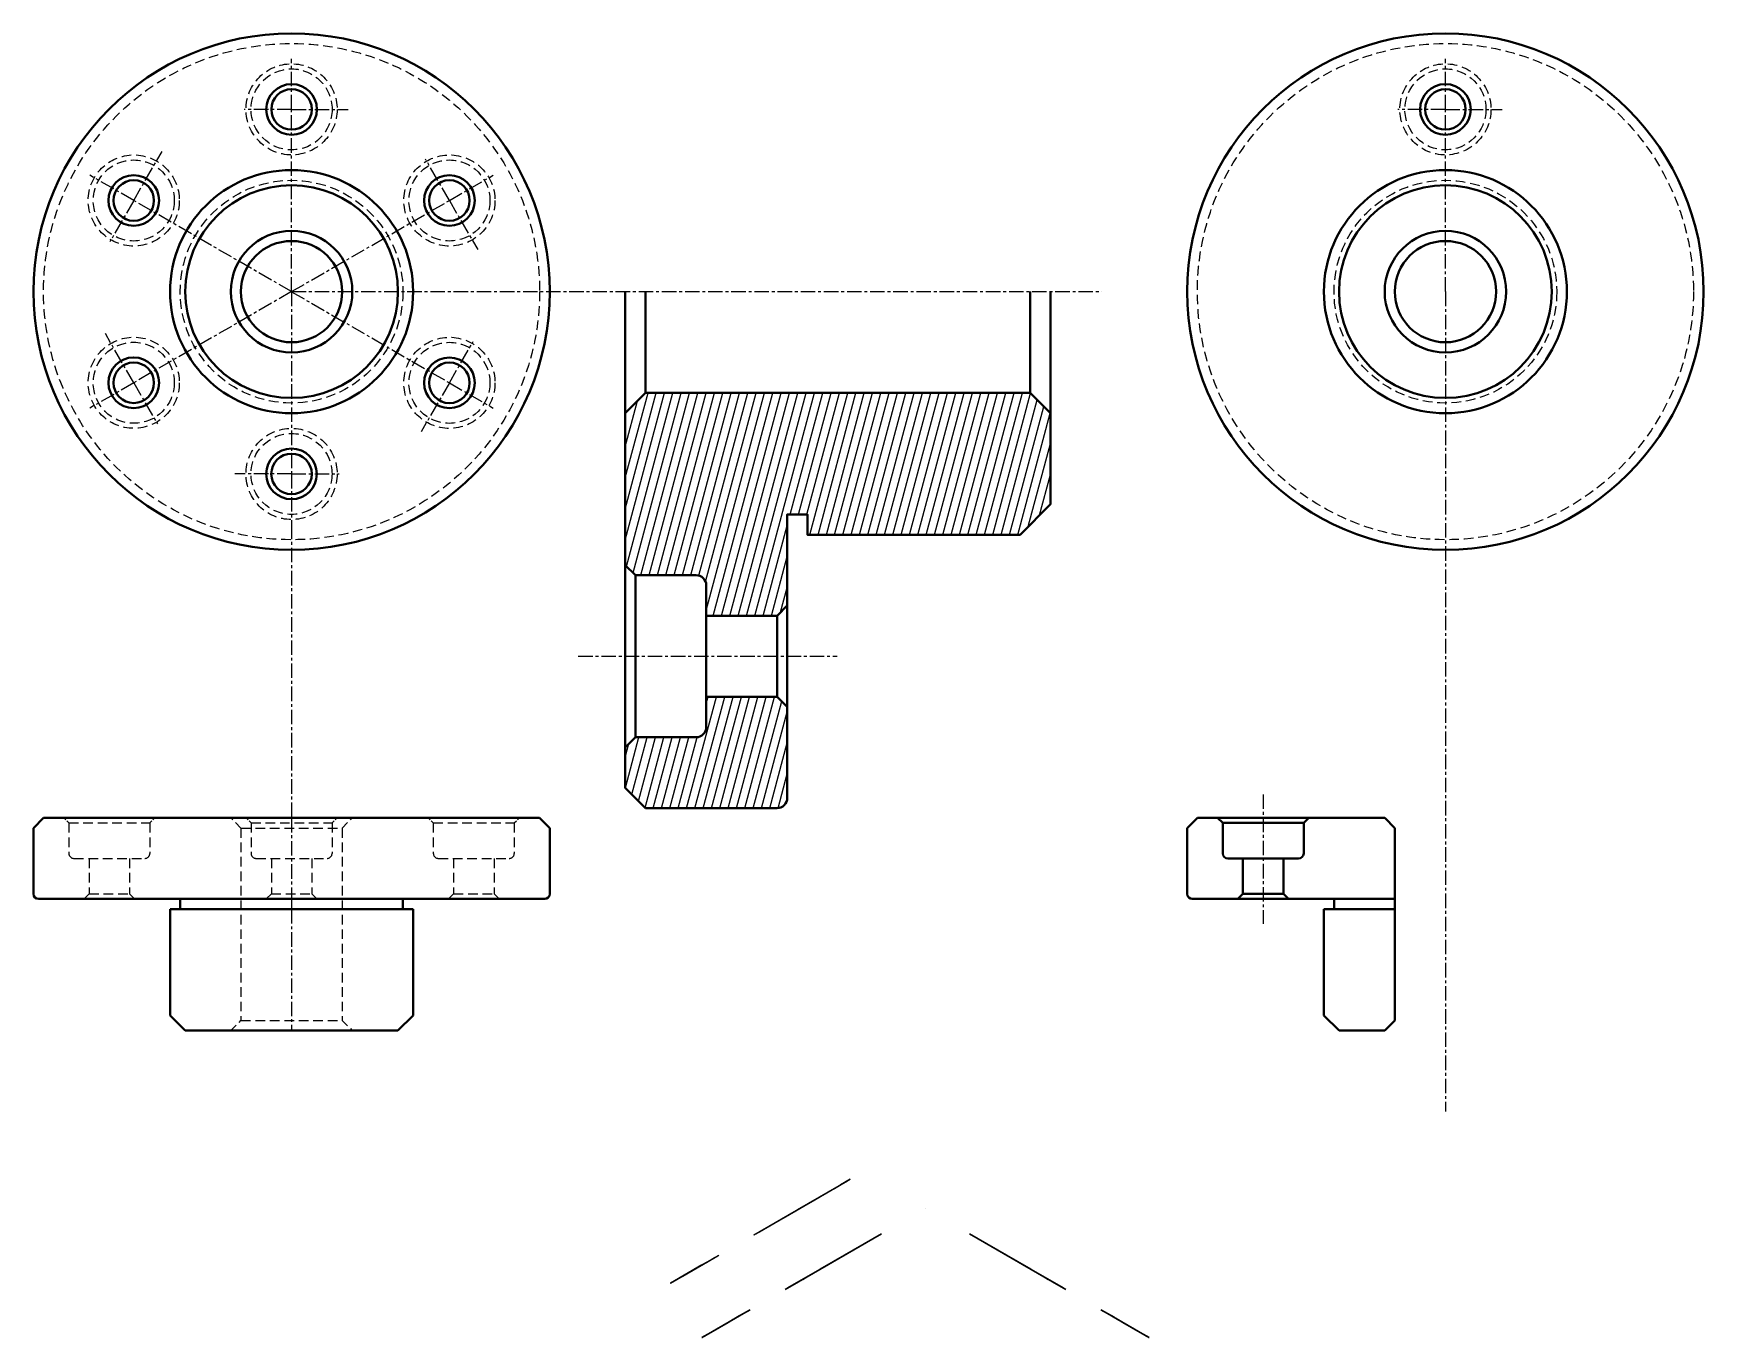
# Model space of a CAD drawing. Header units: millimetres. Extents: x 693 to 1023, y 462 to 720.
import ezdxf

# ---------------------------------------------------------------- set-up
doc = ezdxf.new("R2010")
doc.units = ezdxf.units.MM
doc.header["$LTSCALE"] = 0.3
doc.linetypes.add('CENTER', pattern=[50.8, 31.75, -6.35, 6.35, -6.35])
doc.linetypes.add('HIDDEN', pattern=[9.525, 6.35, -3.175])
for name, color, linetype in [('axis', 132, 'CENTER'), ('hatch', 242, 'Continuous'), ('hidden', 252, 'HIDDEN')]:
    doc.layers.add(name, color=color, linetype=linetype)
doc.layers.add('result', color=7, linetype='Continuous', lineweight=40)
doc.layers.add('section border', color=8, linetype='Continuous', lineweight=30)

# ---------------------------------------------------------------- blocks, each defined once
blk = doc.blocks.new('*U2')
at = {"layer": 'axis', "ltscale": 0.3}
for p, q in [((-75.09, 13), (-75.09, 23)), ((-75.09, 13), (-84.48, 13)), ((-75.09, -23), (-75.09, 13)), ((-75.09, 13), (-63.89, 13))]:
    blk.add_line(p, q, dxfattribs=at)
at = {"layer": 'hidden'}
for radius in [9, 8]:
    blk.add_circle((-75.09, 13), radius, dxfattribs=at)
at = {"layer": 'result'}
for radius in [5, 4]:
    blk.add_circle((-75.09, 13), radius, dxfattribs=at)
blk = doc.blocks.new('*U3')
at = {"layer": 'hidden', "color": 0, "linetype": 'ByBlock', "lineweight": -2, "transparency": 16777216}
blk.add_blockref('*U2', (819.49, 691.8), dxfattribs=at)
for p, rotation in [((762.02, 745.33), 59.99999999999999), ((801.86, 615.27), 299.9999999999999), ((686.93, 722.33), 120), ((726.77, 592.26), 240), ((669.3, 645.79), 180)]:
    blk.add_blockref('*U2', p, dxfattribs=dict(at, rotation=rotation))

msp = doc.modelspace()

# ---------------------------------------------------------------- hatches: boundary and pattern name
at = {"layer": 'hatch'}
h = msp.add_hatch(dxfattribs=at)
h.set_pattern_fill('ANSI31', color=256, scale=0.5, angle=30)
edge = h.paths.add_edge_path()
edge.add_line((888.31, 620.8), (846.31, 620.8))
edge.add_line((846.31, 620.8), (846.31, 624.8))
edge.add_line((846.31, 624.8), (842.31, 624.8))
edge.add_line((842.31, 624.8), (842.31, 606.8))
edge.add_line((842.31, 606.8), (840.31, 604.8))
edge.add_line((840.31, 604.8), (826.31, 604.8))
edge.add_line((826.31, 604.8), (826.31, 610.8))
edge.add_arc((824.31, 610.8), 2, 0, 90)
edge.add_line((824.31, 612.8), (812.31, 612.8))
edge.add_line((812.31, 612.8), (810.31, 614.8))
edge.add_line((810.31, 614.8), (810.31, 644.8))
edge.add_line((810.31, 644.8), (814.31, 648.8))
edge.add_line((814.31, 648.8), (890.31, 648.8))
edge.add_line((890.31, 648.8), (894.31, 644.8))
edge.add_line((894.31, 644.8), (894.31, 626.8))
edge.add_line((894.31, 626.8), (888.31, 620.8))
edge = h.paths.add_edge_path()
edge.add_line((814.31, 566.8), (840.31, 566.8))
edge.add_arc((840.31, 568.8), 2, 270, 360)
edge.add_line((842.31, 568.8), (842.31, 586.8))
edge.add_line((842.31, 586.8), (840.31, 588.8))
edge.add_line((840.31, 588.8), (826.31, 588.8))
edge.add_line((826.31, 588.8), (826.31, 582.8))
edge.add_arc((824.31, 582.8), 2, -90, 0, ccw=False)
edge.add_line((824.31, 580.8), (812.31, 580.8))
edge.add_line((812.31, 580.8), (810.31, 578.8))
edge.add_line((810.31, 578.8), (810.31, 570.8))
edge.add_line((810.31, 570.8), (814.31, 566.8))
at = {"layer": 'hatch', "extrusion": (0.5, -0.866025, -1.81323e-16)}
h = msp.add_hatch(dxfattribs=at)
h.set_pattern_fill('ANSI31', color=256, scale=0.3)
h.set_pattern_definition([(135, (984.9893, 2e-15), (-0.67352, -0.67352), [])])
edge = h.paths.add_edge_path()
edge.add_line((968.99, 1), (969.99, 0))
edge.add_line((969.99, 0), (984.99, 0))
edge.add_line((984.99, 0), (986.99, 2))
edge.add_line((986.99, 2), (986.99, 40))
edge.add_line((986.99, 40), (984.99, 42))
edge.add_line((984.99, 42), (975.99, 42))
edge.add_line((975.99, 42), (972.99, 39))
edge.add_line((972.99, 39), (972.99, 18))
edge.add_line((972.99, 18), (974.99, 18))
edge.add_line((974.99, 18), (974.99, 16))
edge.add_line((974.99, 16), (965.99, 16))
edge.add_line((965.99, 16), (964.99, 15))
edge.add_line((964.99, 15), (964.99, 8))
edge.add_line((964.99, 8), (967.99, 8))
edge.add_arc((967.99, 7), 1, 0, 90, ccw=False)
edge.add_line((968.99, 7), (968.99, 1))
edge = h.paths.add_edge_path()
edge.add_line((951.99, 0), (952.99, 1))
edge.add_line((952.99, 1), (952.99, 7))
edge.add_arc((953.99, 7), 1, 90, 180, ccw=False)
edge.add_line((953.99, 8), (956.99, 8))
edge.add_line((956.99, 8), (956.99, 15))
edge.add_line((956.99, 15), (955.99, 16))
edge.add_line((955.99, 16), (946.99, 16))
edge.add_arc((946.99, 15), 1, 90, 180)
edge.add_line((945.99, 15), (945.99, 2))
edge.add_line((945.99, 2), (947.99, 0))
edge.add_line((947.99, 0), (951.99, 0))
at = {"layer": 'hatch', "extrusion": (-0.5, -0.866025, 3.6976e-15)}
h = msp.add_hatch(dxfattribs=at)
h.set_pattern_fill('ANSI31', color=256, scale=0.3)
h.set_pattern_definition([(45, (521.2596, 3e-12), (-0.67352, 0.67352), [])])
edge = h.paths.add_edge_path()
edge.add_line((536.26, 0), (537.26, 1))
edge.add_line((537.26, 1), (537.26, 7))
edge.add_arc((538.26, 7), 1, 90, 180, ccw=False)
edge.add_line((538.26, 8), (541.26, 8))
edge.add_line((541.26, 8), (541.26, 15))
edge.add_line((541.26, 15), (540.26, 16))
edge.add_line((540.26, 16), (531.26, 16))
edge.add_line((531.26, 16), (531.26, 18))
edge.add_line((531.26, 18), (533.26, 18))
edge.add_line((533.26, 18), (533.26, 39))
edge.add_line((533.26, 39), (530.26, 42))
edge.add_line((530.26, 42), (521.26, 42))
edge.add_line((521.26, 42), (519.26, 40))
edge.add_line((519.26, 40), (519.26, 2))
edge.add_line((519.26, 2), (521.26, 0))
edge.add_line((521.26, 0), (536.26, 0))
edge = h.paths.add_edge_path()
edge.add_line((553.26, 1), (554.26, 0))
edge.add_line((554.26, 0), (558.26, 0))
edge.add_line((558.26, 0), (560.26, 2))
edge.add_line((560.26, 2), (560.26, 15))
edge.add_arc((559.26, 15), 1, 0, 90)
edge.add_line((559.26, 16), (550.26, 16))
edge.add_line((550.26, 16), (549.26, 15))
edge.add_line((549.26, 15), (549.26, 8))
edge.add_line((549.26, 8), (552.26, 8))
edge.add_arc((552.26, 7), 1, 0, 90, ccw=False)
edge.add_line((553.26, 7), (553.26, 1))

# ---------------------------------------------------------------- linework, layer by layer
at = {"layer": 'axis', "ltscale": 0.3}
for p, q in [((972.34, 704.8), (972.34, 714.8)), ((972.34, 704.8), (962.95, 704.8)), ((972.34, 668.8), (972.34, 704.8)), ((972.34, 704.8), (983.55, 704.8)), ((744.4, 668.8), (904.43, 668.8)), ((972.34, 668.8), (972.34, 506.85)), ((744.4, 622.79), (744.4, 564.86)), ((801.04, 596.8), (852.2, 596.8)), ((936.34, 569.5), (936.34, 543.92)), ((744.4, 564.86), (744.4, 548.86)), ((744.4, 548.86), (744.4, 546.86)), ((744.4, 546.86), (744.4, 522.86)), ((869.63, 487.73), (869.63, 487.73, 86.44))]:
    msp.add_line(p, q, dxfattribs=at)
at = {"layer": 'hidden', "ltscale": 0.3}
for p, q in [((700.4, 563.86), (699.4, 564.86)), ((716.4, 563.86), (717.4, 564.86)), ((736.4, 563.86), (735.4, 564.86)), ((752.4, 563.86), (753.4, 564.86)), ((772.4, 563.86), (771.4, 564.86)), ((788.4, 563.86), (789.4, 564.86))]:
    msp.add_line(p, q, dxfattribs=at)
at = {"layer": 'hidden', "ltscale": 0.8}
for p, q in [((734.4, 562.86), (732.4, 564.86)), ((754.4, 562.86), (756.4, 564.86)), ((732.4, 522.86), (734.4, 524.86)), ((754.4, 524.86), (756.4, 522.86))]:
    msp.add_line(p, q, dxfattribs=at)
at = {"layer": 'hidden'}
for p, q in [((700.4, 563.86), (700.4, 557.86)), ((700.4, 563.86), (716.4, 563.86)), ((716.4, 563.86), (716.4, 557.86)), ((734.4, 562.86), (734.4, 524.86)), ((734.4, 562.86), (754.4, 562.86)), ((736.4, 563.86), (736.4, 557.86)), ((736.4, 563.86), (752.4, 563.86)), ((752.4, 563.86), (752.4, 557.86)), ((754.4, 562.86), (754.4, 524.86)), ((772.4, 563.86), (772.4, 557.86)), ((772.4, 563.86), (788.4, 563.86)), ((788.4, 563.86), (788.4, 557.86)), ((701.4, 556.86), (715.4, 556.86)), ((704.4, 556.86), (704.4, 549.86)), ((712.4, 556.86), (712.4, 549.86)), ((737.4, 556.86), (751.4, 556.86)), ((740.4, 556.86), (740.4, 549.86)), ((748.4, 556.86), (748.4, 549.86)), ((773.4, 556.86), (787.4, 556.86)), ((776.4, 556.86), (776.4, 549.86)), ((784.4, 556.86), (784.4, 549.86)), ((703.4, 548.86), (704.4, 549.86)), ((704.4, 549.86), (712.4, 549.86)), ((712.4, 549.86), (713.4, 548.86)), ((739.4, 548.86), (740.4, 549.86)), ((740.4, 549.86), (748.4, 549.86)), ((748.4, 549.86), (749.4, 548.86)), ((775.4, 548.86), (776.4, 549.86)), ((776.4, 549.86), (784.4, 549.86)), ((784.4, 549.86), (785.4, 548.86)), ((734.4, 524.86), (754.4, 524.86))]:
    msp.add_line(p, q, dxfattribs=at)
for centre, radius in [((744.4, 668.8), 49), ((972.34, 668.8), 49), ((972.34, 704.8), 9), ((972.34, 704.8), 8), ((744.4, 668.8), 22), ((972.34, 668.8), 22)]:
    msp.add_circle(centre, radius, dxfattribs=at)
for centre, start, end in [((701.4, 557.86), 180, 270), ((715.4, 557.86), 270, 0), ((737.4, 557.86), 180, 270), ((751.4, 557.86), 270, 0), ((773.4, 557.86), 180, 270), ((787.4, 557.86), 270, 0)]:
    msp.add_arc(centre, 1, start, end, dxfattribs=at)
at = {"layer": 'result'}
for p, q in [((810.31, 644.8), (810.31, 668.8)), ((814.31, 648.8), (814.31, 668.8)), ((890.31, 648.8), (890.31, 668.8)), ((894.31, 644.8), (894.31, 668.8)), ((810.31, 578.8), (810.31, 614.8)), ((812.31, 580.8), (812.31, 612.8)), ((826.31, 588.8), (826.31, 604.8)), ((840.31, 588.8), (840.31, 604.8)), ((842.31, 586.8), (842.31, 606.8)), ((735.4, 564.86), (753.4, 564.86)), ((928.34, 563.86), (928.34, 557.86)), ((928.34, 563.86), (944.34, 563.86)), ((944.34, 563.86), (944.34, 557.86)), ((962.34, 562.86), (962.34, 524.86)), ((929.34, 556.86), (943.34, 556.86)), ((932.34, 556.86), (932.34, 549.86)), ((940.34, 556.86), (940.34, 549.86)), ((739.4, 548.86), (749.4, 548.86)), ((749.4, 548.86), (794.4, 548.86)), ((931.34, 548.86), (932.34, 549.86)), ((932.34, 549.86), (940.34, 549.86)), ((940.34, 549.86), (941.34, 548.86))]:
    msp.add_line(p, q, dxfattribs=at)
at = {"layer": 'result', "ltscale": 0.3}
for p, q in [((695.4, 564.86), (693.4, 562.86)), ((735.4, 564.86), (695.4, 564.86)), ((753.4, 564.86), (793.4, 564.86)), ((793.4, 564.86), (795.4, 562.86)), ((923.34, 564.86), (921.34, 562.86)), ((960.34, 564.86), (923.34, 564.86)), ((928.34, 563.86), (927.34, 564.86)), ((944.34, 563.86), (945.34, 564.86)), ((693.4, 562.86), (693.4, 549.86)), ((795.4, 549.86), (795.4, 562.86)), ((921.34, 562.86), (921.34, 549.86)), ((694.4, 548.86), (739.4, 548.86)), ((722.4, 548.86), (722.4, 546.86)), ((766.4, 548.86), (766.4, 546.86)), ((922.34, 548.86), (962.34, 548.86)), ((950.34, 548.86), (950.34, 546.86)), ((720.4, 546.86), (720.4, 525.86)), ((768.4, 546.86), (720.4, 546.86)), ((768.4, 525.86), (768.4, 546.86)), ((948.34, 546.86), (948.34, 525.86)), ((962.34, 546.86), (948.34, 546.86)), ((720.4, 525.86), (723.4, 522.86)), ((768.4, 525.86), (765.4, 522.86)), ((948.34, 525.86), (951.34, 522.86)), ((723.4, 522.86), (737.4, 522.86)), ((737.4, 522.86), (751.4, 522.86)), ((751.4, 522.86), (765.4, 522.86)), ((951.34, 522.86), (960.34, 522.86))]:
    msp.add_line(p, q, dxfattribs=at)
at = {"layer": 'result', "ltscale": 0.8}
for p, q in [((962.34, 562.86), (960.34, 564.86)), ((960.34, 522.86), (962.34, 524.86))]:
    msp.add_line(p, q, dxfattribs=at)
at = {"layer": 'result'}
for points in [[(888.31, 620.8), (846.31, 620.8), (846.31, 624.8), (842.31, 624.8), (842.31, 606.8), (840.31, 604.8), (826.31, 604.8), (826.31, 610.8, 0.414214), (824.31, 612.8), (812.31, 612.8), (810.31, 614.8), (810.31, 644.8), (814.31, 648.8), (890.31, 648.8), (894.31, 644.8), (894.31, 626.8)], [(814.31, 566.8), (840.31, 566.8, 0.414214), (842.31, 568.8), (842.31, 586.8), (840.31, 588.8), (826.31, 588.8), (826.31, 582.8, -0.414214), (824.31, 580.8), (812.31, 580.8), (810.31, 578.8), (810.31, 570.8)]]:
    msp.add_lwpolyline(points, format="xyb", close=True, dxfattribs=at)
for centre, radius in [((744.4, 668.8), 51), ((972.34, 668.8), 51), ((972.34, 704.8), 5), ((972.34, 704.8), 4), ((744.4, 668.8), 24), ((744.4, 668.8), 21), ((972.34, 668.8), 24), ((972.34, 668.8), 21), ((744.4, 668.8), 12), ((972.34, 668.8), 12), ((744.4, 668.8), 10), ((972.34, 668.8), 10)]:
    msp.add_circle(centre, radius, dxfattribs=at)
for centre, start, end in [((929.34, 557.86), 180, 270), ((943.34, 557.86), 270, 0)]:
    msp.add_arc(centre, 1, start, end, dxfattribs=at)
at = {"layer": 'result', "ltscale": 0.3}
for centre, start, end in [((694.4, 549.86), 180, 270), ((794.4, 549.86), 270, 0), ((922.34, 549.86), 180, 270)]:
    msp.add_arc(centre, 1, start, end, dxfattribs=at)
at = {"layer": 'section border', "extrusion": (0.5, -0.866025, 1.11022e-16)}
for p, q in [((846.25, 474.23), (859.24, 481.73)), ((859.24, 481.73, 42), (851.45, 477.23, 42)), ((859.24, 481.73), (860.97, 482.73, 2)), ((860.97, 482.73, 40), (859.24, 481.73, 42)), ((860.97, 482.73, 2), (860.97, 482.73, 40)), ((850.58, 476.73, 16), (842.79, 472.23, 16)), ((851.45, 477.23, 42), (848.85, 475.73, 39)), ((848.85, 475.73, 18), (850.58, 476.73, 18)), ((848.85, 475.73, 39), (848.85, 475.73, 18)), ((850.58, 476.73, 18), (850.58, 476.73, 16)), ((841.92, 471.73, 8), (844.52, 473.23, 8)), ((842.79, 472.23, 16), (841.92, 471.73, 15)), ((845.38, 473.73, 1), (846.25, 474.23)), ((845.38, 473.73, 7), (845.38, 473.73, 1)), ((841.92, 471.73, 15), (841.92, 471.73, 8)), ((834.13, 467.23, 16), (826.33, 462.73, 16)), ((827.2, 463.23), (830.66, 465.23)), ((830.66, 465.23), (831.53, 465.73, 1)), ((831.53, 465.73, 1), (831.53, 465.73, 7)), ((832.39, 466.23, 8), (834.99, 467.73, 8)), ((834.99, 467.73, 15), (834.13, 467.23, 16)), ((834.99, 467.73, 8), (834.99, 467.73, 15)), ((825.47, 462.23, 2), (827.2, 463.23)), ((825.47, 462.23, 15), (825.47, 462.23, 2))]:
    msp.add_line(p, q, dxfattribs=at)
at = {"layer": 'section border', "extrusion": (-0.5, -0.866025, 2.22045e-16)}
for p, q in [((880.03, 481.73, 42), (878.29, 482.73, 40)), ((878.29, 482.73, 40), (878.29, 482.73, 2)), ((878.29, 482.73, 2), (880.03, 481.73)), ((887.82, 477.23, 42), (880.03, 481.73, 42)), ((880.03, 481.73), (893.02, 474.23)), ((890.42, 475.73, 39), (887.82, 477.23, 42)), ((896.48, 472.23, 16), (888.69, 476.73, 16)), ((888.69, 476.73, 16), (888.69, 476.73, 18)), ((888.69, 476.73, 18), (890.42, 475.73, 18)), ((890.42, 475.73, 18), (890.42, 475.73, 39)), ((893.02, 474.23), (893.88, 473.73, 1)), ((893.88, 473.73, 1), (893.88, 473.73, 7)), ((894.75, 473.23, 8), (897.35, 471.73, 8)), ((897.35, 471.73, 15), (896.48, 472.23, 16)), ((897.35, 471.73, 8), (897.35, 471.73, 15)), ((905.14, 467.23, 16), (904.27, 467.73, 15)), ((904.27, 467.73, 15), (904.27, 467.73, 8)), ((904.27, 467.73, 8), (906.87, 466.23, 8)), ((912.93, 462.73, 16), (905.14, 467.23, 16)), ((907.74, 465.73, 1), (908.6, 465.23)), ((907.74, 465.73, 7), (907.74, 465.73, 1)), ((908.6, 465.23), (912.07, 463.23)), ((912.07, 463.23), (913.8, 462.23, 2)), ((913.8, 462.23, 2), (913.8, 462.23, 15))]:
    msp.add_line(p, q, dxfattribs=at)
at = {"layer": 'section border', "extrusion": (0.5, -0.866025, 1.11022e-16)}
for centre, start, end in [((967.99, 7, 12.43), 0, 90), ((953.99, 7, 12.43), 90, 180), ((946.99, 15, 12.43), 90, 180)]:
    msp.add_arc(centre, 1, start, end, dxfattribs=at)
at = {"layer": 'section border', "extrusion": (-0.5, -0.866025, 2.22045e-16)}
for centre, start, end in [((538.26, 7, -857.2), 90, 180), ((552.26, 7, -857.2), 0, 90), ((559.26, 15, -857.2), 0, 90)]:
    msp.add_arc(centre, 1, start, end, dxfattribs=at)

# ---------------------------------------------------------------- block references
at = {"layer": 'hidden'}
msp.add_blockref('*U3', (0, 0), dxfattribs=at)

doc.saveas('drawing.dxf')
